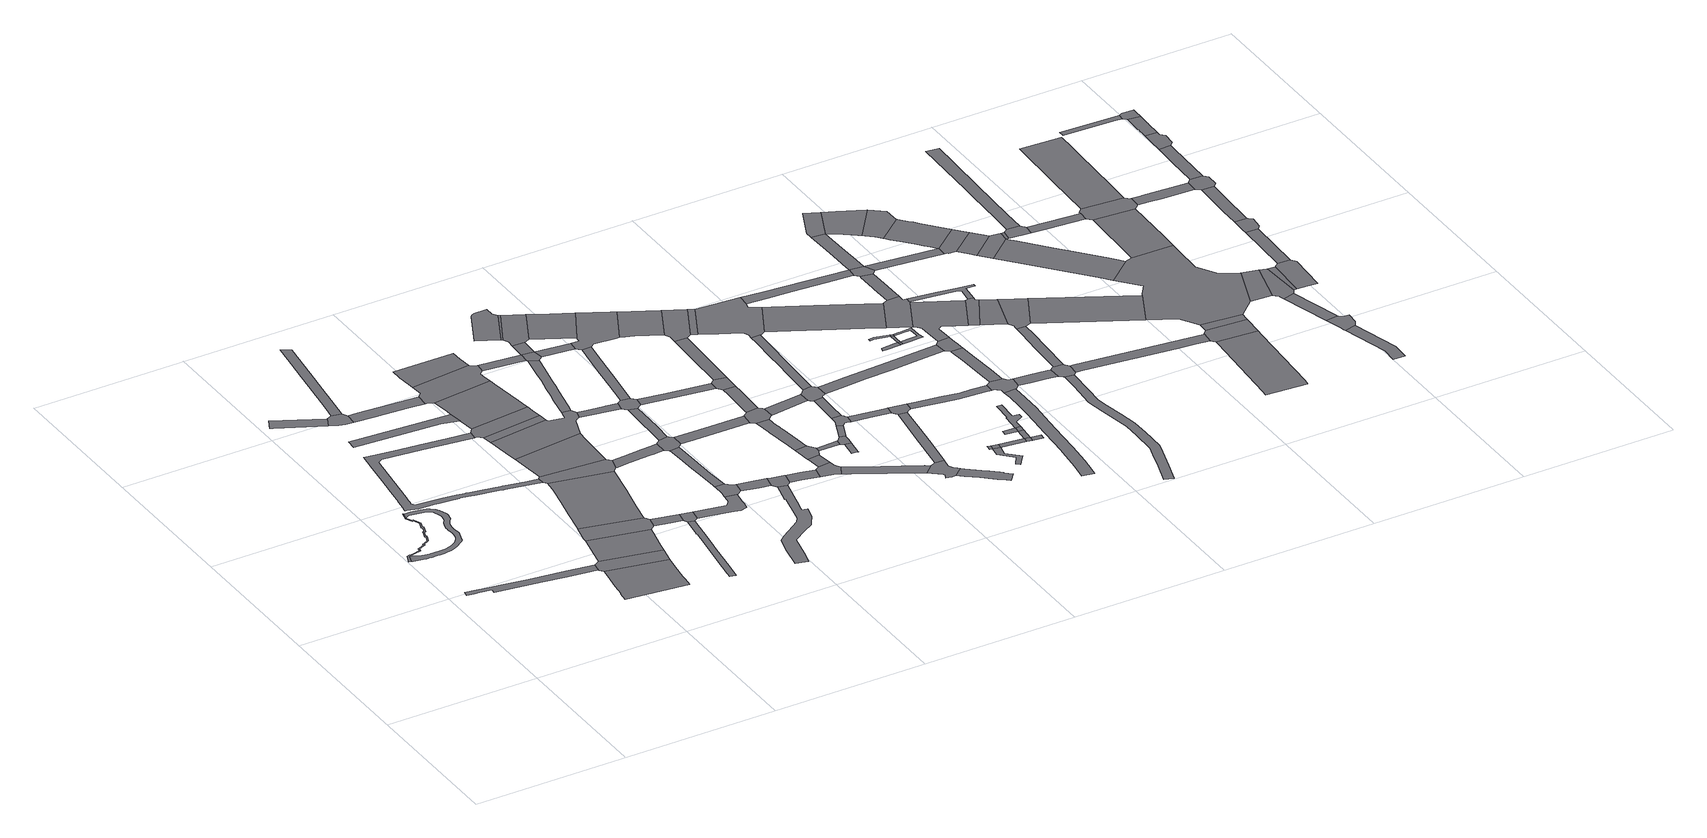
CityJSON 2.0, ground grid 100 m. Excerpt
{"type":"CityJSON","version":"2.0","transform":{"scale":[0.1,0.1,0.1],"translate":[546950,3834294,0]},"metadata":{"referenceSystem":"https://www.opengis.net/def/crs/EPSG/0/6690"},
"CityObjects":{
"road1":{"type":"Road","attributes":{"RoadStructureAttribute.sectionType":"1"},"geometry":[{"type":"MultiSurface","lod":"1","boundaries":[[[0,1,2,3,4,5,6,7,8,9,10,11,12,13,14,15,16,17,18,19,20,21,22,23,24,25,26,27,28,29,30,31,32,33,34,35,36,37,38,39,40,41,42,43,44]]]}]},
"road2":{"type":"Road","attributes":{"RoadStructureAttribute.sectionType":"1"},"geometry":[{"type":"MultiSurface","lod":"1","boundaries":[[[45,46,47,48,49,50,51,52,53,54,55,56,57,58,59,60,61,62,63,64,65,66,67,68,69,70,71,72,73,74,75,76,77,78,79,80,81,82,83,84,85,86,87,88,89,90,91,92,93,94,19,95,96,97,98,99,100,101,102,103,104,105,106,107,108,109,110,111,112,113,114,115,116,117,118,119,120,121,122,123,124,125,126,127,128,129,130,131,132,133,134,135,136,44,43]]]}]},
"road3":{"type":"Road","attributes":{"RoadStructureAttribute.sectionType":"1"},"geometry":[{"type":"MultiSurface","lod":"1","boundaries":[[[137,138,139,140,141,142,143,144,145,146,147,148,149,150,151,152,153,154,155]]]}]},
"road4":{"type":"Road","geometry":[{"type":"MultiSurface","lod":"1","boundaries":[[[156,20,19,94]]]}]},
"road5":{"type":"Road","attributes":{"RoadStructureAttribute.sectionType":"1"},"geometry":[{"type":"MultiSurface","lod":"1","boundaries":[[[157,158,159,160,161,162]]]}]},
"road6":{"type":"Road","attributes":{"function":"3","RoadStructureAttribute.sectionType":"1"},"geometry":[{"type":"MultiSurface","lod":"1","boundaries":[[[163,164,165,166,167,168,169,170,171,172,173,174]]]}]},
"road7":{"type":"Road","geometry":[{"type":"MultiSurface","lod":"1","boundaries":[[[175,162,161,176,177,178,179,180]]]}]},
"road8":{"type":"Road","attributes":{"RoadStructureAttribute.sectionType":"1"},"geometry":[{"type":"MultiSurface","lod":"1","boundaries":[[[181,182,183,184,185,186,187,188,189,190,191,192,193,194,195,196,197,198,199,200,201,202,203,204,205,206,207,208,209,210,211,212,213,214,215,216,217,218,219,220,221,222,223,224,225,226,227,228,229,230,231,232,233,234,235,236]]]}]},
"road9":{"type":"Road","geometry":[{"type":"MultiSurface","lod":"1","boundaries":[[[237,238,239,155,154,240,163,174,241]]]}]},
"road10":{"type":"Road","attributes":{"function":"3","RoadStructureAttribute.sectionType":"1"},"geometry":[{"type":"MultiSurface","lod":"1","boundaries":[[[242,243,237,241,244,245,246]]]}]},
"road11":{"type":"Road","attributes":{"RoadStructureAttribute.sectionType":"1"},"geometry":[{"type":"MultiSurface","lod":"1","boundaries":[[[247,248,249,250,251]]]}]},
"road12":{"type":"Road","attributes":{"RoadStructureAttribute.sectionType":"1"},"geometry":[{"type":"MultiSurface","lod":"1","boundaries":[[[252,253,254,255,256,175,180,257,258,259,260]]]}]},
"road13":{"type":"Road","geometry":[{"type":"MultiSurface","lod":"1","boundaries":[[[261,262,242,246,263,264,265,266]]]}]},
"road14":{"type":"Road","attributes":{"RoadStructureAttribute.sectionType":"1"},"geometry":[{"type":"MultiSurface","lod":"1","boundaries":[[[267,268,179,178,269,270,271,272,273]]]}]},
"road15":{"type":"Road","attributes":{"function":"3","RoadStructureAttribute.sectionType":"1"},"geometry":[{"type":"MultiSurface","lod":"1","boundaries":[[[274,275,276,277,278,279,261,266,280,281,282,283,284]]]}]},
"road16":{"type":"Road","attributes":{"RoadStructureAttribute.sectionType":"1"},"geometry":[{"type":"MultiSurface","lod":"1","boundaries":[[[285,286,287,288,289,290,291,292,293,294,295,296,297,298,299,300]]]}]},
"road17":{"type":"Road","attributes":{"RoadStructureAttribute.sectionType":"1"},"geometry":[{"type":"MultiSurface","lod":"1","boundaries":[[[264,263,301,302,303]]]}]},
"road18":{"type":"Road","geometry":[{"type":"MultiSurface","lod":"1","boundaries":[[[304,305,214,213,306,274,284,307,308,309,310,311]]]}]},
"road19":{"type":"Road","attributes":{"function":"3","RoadStructureAttribute.sectionType":"1"},"geometry":[{"type":"MultiSurface","lod":"1","boundaries":[[[312,313,314,315,316,317,318,319,304,311]]]}]},
"road20":{"type":"Road","geometry":[{"type":"MultiSurface","lod":"1","boundaries":[[[320,303,302,285,300,321,322,323]]]}]},
"road21":{"type":"Road","geometry":[{"type":"MultiSurface","lod":"1","boundaries":[[[324,325,326,327]]]}]},
"road22":{"type":"Road","attributes":{"RoadStructureAttribute.sectionType":"1"},"geometry":[{"type":"MultiSurface","lod":"1","boundaries":[[[328,329,330,331,332,236,235,333,325,324]]]}]},
"road23":{"type":"Road","geometry":[{"type":"MultiSurface","lod":"1","boundaries":[[[334,335,336,337,338,339,327,326,340,341,342,316,315,343,344,345,346,347,348]]]}]},
"road24":{"type":"Road","geometry":[{"type":"MultiSurface","lod":"1","boundaries":[[[349,350,351,352,353,354,355,251,250,330,329]]]}]},
"road25":{"type":"Road","geometry":[{"type":"MultiSurface","lod":"1","boundaries":[[[356,357,358,359,273,272,360,354,353,361,362,363,364]]]}]},
"road26":{"type":"Road","geometry":[{"type":"MultiSurface","lod":"1","boundaries":[[[365,366,367,358,357,368,369]]]}]},
"road27":{"type":"Road","attributes":{"RoadStructureAttribute.sectionType":"1"},"geometry":[{"type":"MultiSurface","lod":"1","boundaries":[[[370,371,372,373,374,375,323,322,376,377,378,379,380,381,382,383]]]}]},
"road28":{"type":"Road","attributes":{"RoadStructureAttribute.sectionType":"1"},"geometry":[{"type":"MultiSurface","lod":"1","boundaries":[[[384,385,386,387,309,308,388,389,390,391,392]]]}]},
"road29":{"type":"Road","attributes":{"RoadStructureAttribute.sectionType":"1"},"geometry":[{"type":"MultiSurface","lod":"1","boundaries":[[[393,394,395,396,397,398,399,400,401,402,403,404,405,406,407,408,409,410,411,412,413,414,415,416]]]}]},
"road30":{"type":"Road","geometry":[{"type":"MultiSurface","lod":"1","boundaries":[[[417,418,419,420,421,422,423,424,425,426,370,383,427,428,429]]]}]},
"road31":{"type":"Road","attributes":{"RoadStructureAttribute.sectionType":"1"},"geometry":[{"type":"MultiSurface","lod":"1","boundaries":[[[430,431,432,433,434,435,436,437,438,439,420,419]]]}]},
"road32":{"type":"Road","geometry":[{"type":"MultiSurface","lod":"1","boundaries":[[[440,441,442,347,346,443,444]]]}]},
"road33":{"type":"Road","attributes":{"RoadStructureAttribute.sectionType":"1"},"geometry":[{"type":"MultiSurface","lod":"1","boundaries":[[[364,363,445,446,447]]]}]},
"road34":{"type":"Road","attributes":{"RoadStructureAttribute.sectionType":"1"},"geometry":[{"type":"MultiSurface","lod":"1","boundaries":[[[448,449,450,451,452,453,454,455,456,457,458,334,348,459,460,461,462,463,464,465]]]}]},
"road35":{"type":"Road","geometry":[{"type":"MultiSurface","lod":"1","boundaries":[[[466,467,468,384,392,469,470,434,433,471,472,473]]]}]},
"road36":{"type":"Road","attributes":{"RoadStructureAttribute.sectionType":"1"},"geometry":[{"type":"MultiSurface","lod":"1","boundaries":[[[474,429,428,475,476,477,478]]]}]},
"road37":{"type":"Road","attributes":{"RoadStructureAttribute.sectionType":"1"},"geometry":[{"type":"MultiSurface","lod":"1","boundaries":[[[479,480,481,482,468,467,483,484,485]]]}]},
"road38":{"type":"Road","geometry":[{"type":"MultiSurface","lod":"1","boundaries":[[[486,487,478,477,488,393,416,489,490,491,492]]]}]},
"road39":{"type":"Road","geometry":[{"type":"MultiSurface","lod":"1","boundaries":[[[447,446,448,465,493,494,495,496,497]]]}]},
"road40":{"type":"Road","geometry":[{"type":"MultiSurface","lod":"1","boundaries":[[[498,499,444,443,479,485,500,501,502,503,504]]]}]},
"road41":{"type":"Road","attributes":{"RoadStructureAttribute.sectionType":"1"},"geometry":[{"type":"MultiSurface","lod":"1","boundaries":[[[505,506,447,497,507,508]]]}]},
"road42":{"type":"Road","geometry":[{"type":"MultiSurface","lod":"1","boundaries":[[[509,510,511,512,513,514,515,516]]]}]},
"road43":{"type":"Road","attributes":{"RoadStructureAttribute.sectionType":"1"},"geometry":[{"type":"MultiSurface","lod":"1","boundaries":[[[517,492,491,518,519,520,521]]]}]},
"road44":{"type":"Road","attributes":{"RoadStructureAttribute.sectionType":"1"},"geometry":[{"type":"MultiSurface","lod":"1","boundaries":[[[516,515,522,523]]]}]},
"road45":{"type":"Road","attributes":{"RoadStructureAttribute.sectionType":"1"},"geometry":[{"type":"MultiSurface","lod":"1","boundaries":[[[524,525,526,527,473,472,528,529,530,531,532,533,534]]]}]},
"road46":{"type":"Road","geometry":[{"type":"MultiSurface","lod":"1","boundaries":[[[497,496,535,536]]]}]},
"road47":{"type":"Road","attributes":{"RoadStructureAttribute.sectionType":"1"},"geometry":[{"type":"MultiSurface","lod":"1","boundaries":[[[537,538,539,540,498,504,541,542,543,544]]]}]},
"road48":{"type":"Road","geometry":[{"type":"MultiSurface","lod":"1","boundaries":[[[523,522,545,505,508,546,547]]]}]},
"road49":{"type":"Road","geometry":[{"type":"MultiSurface","lod":"1","boundaries":[[[548,549,550,551,552,521,520,553,554,555]]]}]},
"road50":{"type":"Road","attributes":{"RoadStructureAttribute.sectionType":"1"},"geometry":[{"type":"MultiSurface","lod":"1","boundaries":[[[556,557,503,502,558,559]]]}]},
"road51":{"type":"Road","attributes":{"RoadStructureAttribute.sectionType":"1"},"geometry":[{"type":"MultiSurface","lod":"1","boundaries":[[[560,561,562,563,552,551]]]}]},
"road52":{"type":"Road","geometry":[{"type":"MultiSurface","lod":"1","boundaries":[[[564,565,566,567,563,562,568,569,570]]]}]},
"road53":{"type":"Road","attributes":{"RoadStructureAttribute.sectionType":"1"},"geometry":[{"type":"MultiSurface","lod":"1","boundaries":[[[571,547,546,572,573]]]}]},
"road54":{"type":"Road","attributes":{"RoadStructureAttribute.sectionType":"1"},"geometry":[{"type":"MultiSurface","lod":"1","boundaries":[[[574,575,576,577,578,579,580,566,565,581,582,583,584,585,586,587,588]]]}]},
"road55":{"type":"Road","geometry":[{"type":"MultiSurface","lod":"1","boundaries":[[[589,590,591,592,534,533,593,574,588,594,595,596,597]]]}]},
"road56":{"type":"Road","attributes":{"RoadStructureAttribute.sectionType":"1"},"geometry":[{"type":"MultiSurface","lod":"1","boundaries":[[[598,570,569,599]]]}]},
"road57":{"type":"Road","geometry":[{"type":"MultiSurface","lod":"1","boundaries":[[[600,573,572,601,602,536,535,537,544,603,604,605,606]]]}]},
"road58":{"type":"Road","attributes":{"RoadStructureAttribute.sectionType":"1"},"geometry":[{"type":"MultiSurface","lod":"1","boundaries":[[[607,608,609,610,591,590,611,612,613,614]]]}]},
"road59":{"type":"Road","attributes":{"RoadStructureAttribute.sectionType":"1"},"geometry":[{"type":"MultiSurface","lod":"1","boundaries":[[[615,616,617,618,619,620,555,554,621,622,623,624,625,626,627,628,629]]]}]},
"road60":{"type":"Road","geometry":[{"type":"MultiSurface","lod":"1","boundaries":[[[630,631,632,633,634,635]]]}]},
"road61":{"type":"Road","geometry":[{"type":"MultiSurface","lod":"1","boundaries":[[[636,637,559,558,638,607,614,639]]]}]},
"road62":{"type":"Road","geometry":[{"type":"MultiSurface","lod":"1","boundaries":[[[640,641,642,598,599,643,630,635,644,645,646]]]}]},
"road63":{"type":"Road","attributes":{"RoadStructureAttribute.sectionType":"1"},"geometry":[{"type":"MultiSurface","lod":"1","boundaries":[[[647,648,597,596,649]]]}]},
"road64":{"type":"Road","attributes":{"RoadStructureAttribute.sectionType":"1"},"geometry":[{"type":"MultiSurface","lod":"1","boundaries":[[[650,651,652,640,646,653,654,655]]]}]},
"road65":{"type":"Road","attributes":{"RoadStructureAttribute.sectionType":"1"},"geometry":[{"type":"MultiSurface","lod":"1","boundaries":[[[656,657,658,659,660,661,662,636,639,663,664,665]]]}]},
"road66":{"type":"Road","attributes":{"RoadStructureAttribute.sectionType":"1"},"geometry":[{"type":"MultiSurface","lod":"1","boundaries":[[[606,605,666,667,668,669]]]}]},
"road67":{"type":"Road","geometry":[{"type":"MultiSurface","lod":"1","boundaries":[[[670,671,672,650,655,673,674,675,676,677,678,679]]]}]},
"road68":{"type":"Road","geometry":[{"type":"MultiSurface","lod":"1","boundaries":[[[680,681,629,628,682,683,684,685,686,687,688,689,690,691,692]]]}]},
"road69":{"type":"Road","attributes":{"RoadStructureAttribute.sectionType":"1"},"geometry":[{"type":"MultiSurface","lod":"1","boundaries":[[[693,694,695,696,670,679]]]}]},
"road70":{"type":"Road","geometry":[{"type":"MultiSurface","lod":"1","boundaries":[[[697,698,699,700,701,702,647,649,703,704,705,695,694,706,707,708,709]]]}]},
"road71":{"type":"Road","attributes":{"RoadStructureAttribute.sectionType":"1"},"geometry":[{"type":"MultiSurface","lod":"1","boundaries":[[[710,711,712,713,714,715,716,687,686,717,718,719,720,721,722,723,724]]]}]},
"road72":{"type":"Road","geometry":[{"type":"MultiSurface","lod":"1","boundaries":[[[669,668,725,656,665,726,727]]]}]},
"road73":{"type":"Road","attributes":{"RoadStructureAttribute.sectionType":"1"},"geometry":[{"type":"MultiSurface","lod":"1","boundaries":[[[728,676,675,729,730,731]]]}]},
"road74":{"type":"Road","attributes":{"RoadStructureAttribute.sectionType":"1"},"geometry":[{"type":"MultiSurface","lod":"1","boundaries":[[[732,733,734,680,692,735,736,737,738,739]]]}]},
"road75":{"type":"Road","attributes":{"RoadStructureAttribute.sectionType":"1"},"geometry":[{"type":"MultiSurface","lod":"1","boundaries":[[[727,726,740,741]]]}]},
"road76":{"type":"Road","attributes":{"RoadStructureAttribute.sectionType":"1"},"geometry":[{"type":"MultiSurface","lod":"1","boundaries":[[[742,743,744,745,746,747,699,698,748,749,750]]]}]},
"road77":{"type":"Road","geometry":[{"type":"MultiSurface","lod":"1","boundaries":[[[731,730,751,752,732,739,753,754,755,756]]]}]},
"road78":{"type":"Road","geometry":[{"type":"MultiSurface","lod":"1","boundaries":[[[741,740,757,758,759,742,750,760,761,762,763,764,765,766]]]}]},
"road79":{"type":"Road","geometry":[{"type":"MultiSurface","lod":"1","boundaries":[[[767,768,769,770]]]}]},
"road80":{"type":"Road","attributes":{"RoadStructureAttribute.sectionType":"1"},"geometry":[{"type":"MultiSurface","lod":"1","boundaries":[[[769,771,772,773,774,775,776,777,778]]]}]},
"road81":{"type":"Road","geometry":[{"type":"MultiSurface","lod":"1","boundaries":[[[770,769,778,779]]]}]},
"road82":{"type":"Road","attributes":{"RoadStructureAttribute.sectionType":"1"},"geometry":[{"type":"MultiSurface","lod":"1","boundaries":[[[779,778,780,781]]]}]},
"road83":{"type":"Road","attributes":{"RoadStructureAttribute.sectionType":"1"},"geometry":[{"type":"MultiSurface","lod":"1","boundaries":[[[782,783,784,709,708,785,786,787,788,789]]]}]},
"road84":{"type":"Road","geometry":[{"type":"MultiSurface","lod":"1","boundaries":[[[790,791,792,793]]]}]},
"road85":{"type":"Road","geometry":[{"type":"MultiSurface","lod":"1","boundaries":[[[781,780,794,795]]]}]},
"road86":{"type":"Road","attributes":{"RoadStructureAttribute.sectionType":"1"},"geometry":[{"type":"MultiSurface","lod":"1","boundaries":[[[792,781,795,796]]]}]},
"road87":{"type":"Road","attributes":{"RoadStructureAttribute.sectionType":"1"},"geometry":[{"type":"MultiSurface","lod":"1","boundaries":[[[797,798,799,800,756,755,801,802,803,804,805,806,807,808]]]}]},
"road88":{"type":"Road","attributes":{"RoadStructureAttribute.sectionType":"1"},"geometry":[{"type":"MultiSurface","lod":"1","boundaries":[[[809,810,795,794]]]}]},
"road89":{"type":"Road","geometry":[{"type":"MultiSurface","lod":"1","boundaries":[[[793,792,796,811]]]}]},
"road90":{"type":"Road","geometry":[{"type":"MultiSurface","lod":"1","boundaries":[[[812,813,814,815,816,817,818,819,793,811]]]}]},
"road91":{"type":"Road","attributes":{"RoadStructureAttribute.sectionType":"1"},"geometry":[{"type":"MultiSurface","lod":"1","boundaries":[[[820,821,822,823,824,825,826,827,828,829,830,831,832,833,834,835,836,837,838,839]]]}]},
"road92":{"type":"Road","attributes":{"RoadStructureAttribute.sectionType":"1"},"geometry":[{"type":"MultiSurface","lod":"1","boundaries":[[[840,841,842,763,762,843,844,845,846,847]]]}]},
"road93":{"type":"Road","geometry":[{"type":"MultiSurface","lod":"1","boundaries":[[[848,849,850,851,852,853]]]}]},
"road94":{"type":"Road","geometry":[{"type":"MultiSurface","lod":"1","boundaries":[[[854,855,856,857,858,859]]]}]},
"road95":{"type":"Road","geometry":[{"type":"MultiSurface","lod":"1","boundaries":[[[860,848,853,861]]]}]},
"road96":{"type":"Road","attributes":{"RoadStructureAttribute.sectionType":"1"},"geometry":[{"type":"MultiSurface","lod":"1","boundaries":[[[858,862,863,848,860,864,865,866]]]}]},
"road97":{"type":"Road","geometry":[{"type":"MultiSurface","lod":"1","boundaries":[[[859,858,866,867]]]}]},
"road98":{"type":"Road","attributes":{"RoadStructureAttribute.sectionType":"1"},"geometry":[{"type":"MultiSurface","lod":"1","boundaries":[[[868,766,765,869,870,871,872,873,874,875]]]}]},
"road99":{"type":"Road","geometry":[{"type":"MultiSurface","lod":"1","boundaries":[[[876,877,808,807,878,879,880,828,827,881,882,883,884,885,886]]]}]},
"road100":{"type":"Road","attributes":{"RoadStructureAttribute.sectionType":"1"},"geometry":[{"type":"MultiSurface","lod":"1","boundaries":[[[887,888,889,890,891,892,893,894,867,866,895,896,897,898,899,900,901,860,861]]]}]},
"road101":{"type":"Road","attributes":{"RoadStructureAttribute.sectionType":"1"},"geometry":[{"type":"MultiSurface","lod":"1","boundaries":[[[902,903,904,905,906,907,908,909,876,886]]]}]},
"road102":{"type":"Road","geometry":[{"type":"MultiSurface","lod":"1","boundaries":[[[910,911,912,913,914,782,789,905,904]]]}]},
"road103":{"type":"Road","attributes":{"RoadStructureAttribute.sectionType":"1"},"geometry":[{"type":"MultiSurface","lod":"1","boundaries":[[[915,916,917,918,919,920,921,922,923,924,925,926,927,928,929,930,931,932,933,934,935]]]}]},
"road104":{"type":"Road","geometry":[{"type":"MultiSurface","lod":"1","boundaries":[[[936,937,938,939,847,846,940,941,942,943,944]]]}]},
"road105":{"type":"Road","attributes":{"RoadStructureAttribute.sectionType":"1"},"geometry":[{"type":"MultiSurface","lod":"1","boundaries":[[[945,946,883,882,947,948,949,950,951]]]}]},
"road106":{"type":"Road","attributes":{"RoadStructureAttribute.sectionType":"1"},"geometry":[{"type":"MultiSurface","lod":"1","boundaries":[[[952,953,954,955,938,937,956,957]]]}]},
"road107":{"type":"Road","geometry":[{"type":"MultiSurface","lod":"1","boundaries":[[[941,940,958,959,960,961,913,912,962,963,964,965,966,967,968,969,970]]]}]},
"road108":{"type":"Road","geometry":[{"type":"MultiSurface","lod":"1","boundaries":[[[971,972,973,951,950,974,915,935,975,976,977,978]]]}]},
"road109":{"type":"Road","geometry":[{"type":"MultiSurface","lod":"1","boundaries":[[[875,874,952,957,979,980,981,982]]]}]},
"road110":{"type":"Road","attributes":{"RoadStructureAttribute.sectionType":"1"},"geometry":[{"type":"MultiSurface","lod":"1","boundaries":[[[983,984,985,986,987,875,982,988,989,990]]]}]},
"road111":{"type":"Road","attributes":{"RoadStructureAttribute.sectionType":"1"},"geometry":[{"type":"MultiSurface","lod":"1","boundaries":[[[991,992,993,971,978,994,995,996,997]]]}]},
"road112":{"type":"Road","geometry":[{"type":"MultiSurface","lod":"1","boundaries":[[[998,999,970,969,1000,1001,1002,1003]]]}]},
"road113":{"type":"Road","attributes":{"RoadStructureAttribute.sectionType":"1"},"geometry":[{"type":"MultiSurface","lod":"1","boundaries":[[[1004,1005,1006,1007,1008,1009,1010,944,943,1011,1012,998,1003]]]}]},
"road114":{"type":"Road","attributes":{"RoadStructureAttribute.sectionType":"1"},"geometry":[{"type":"MultiSurface","lod":"1","boundaries":[[[1001,1000,1013,1014]]]}]},
"road115":{"type":"Road","geometry":[{"type":"MultiSurface","lod":"1","boundaries":[[[1015,1016,983,990,1017]]]}]},
"road116":{"type":"Road","attributes":{"RoadStructureAttribute.sectionType":"1"},"geometry":[{"type":"MultiSurface","lod":"1","boundaries":[[[1018,982,981,1019,1020,1021]]]}]},
"road117":{"type":"Road","geometry":[{"type":"MultiSurface","lod":"1","boundaries":[[[1022,1014,1013,1023,1024,1025,991,997,1026,1027,1028,1029]]]}]},
"road118":{"type":"Road","attributes":{"function":"2","RoadStructureAttribute.sectionType":"1"},"geometry":[{"type":"MultiSurface","lod":"1","boundaries":[[[1030,1017,990,1031,1032,1033,1034,1035,1036]]]}]},
"road119":{"type":"Road","geometry":[{"type":"MultiSurface","lod":"1","boundaries":[[[1036,1035,1037,1038,1039,1040,1041,1042,1043]]]}]},
"road120":{"type":"Road","attributes":{"RoadStructureAttribute.sectionType":"1"},"geometry":[{"type":"MultiSurface","lod":"1","boundaries":[[[1044,1045,976,975,1046,1047,1048,1049,1050]]]}]},
"road121":{"type":"Road","attributes":{"function":"2","RoadStructureAttribute.sectionType":"1"},"geometry":[{"type":"MultiSurface","lod":"1","boundaries":[[[1051,1052,1053,1054,1042,1041,1055,1056,1057,1058,1059,1060,1061,1062,1021,1063]]]}]},
"road122":{"type":"Road","attributes":{"RoadStructureAttribute.sectionType":"1"},"geometry":[{"type":"MultiSurface","lod":"1","boundaries":[[[1029,1028,1064,1065]]]}]},
"road123":{"type":"Road","geometry":[{"type":"MultiSurface","lod":"1","boundaries":[[[1063,1021,1020,1066,1067,1068,1069]]]}]},
"road124":{"type":"Road","attributes":{"RoadStructureAttribute.sectionType":"1"},"geometry":[{"type":"MultiSurface","lod":"1","boundaries":[[[1069,1068,1070,1071,1072]]]}]},
"road125":{"type":"Road","geometry":[{"type":"MultiSurface","lod":"1","boundaries":[[[1072,1071,1073,1074,1075]]]}]},
"road126":{"type":"Road","attributes":{"function":"3","RoadStructureAttribute.sectionType":"1"},"geometry":[{"type":"MultiSurface","lod":"1","boundaries":[[[1076,1077,1078,1079,1080,1081,1082,1083]]]}]},
"road127":{"type":"Road","attributes":{"RoadStructureAttribute.sectionType":"1"},"geometry":[{"type":"MultiSurface","lod":"1","boundaries":[[[1075,1074,1084,1085]]]}]},
"road128":{"type":"Road","attributes":{"function":"2","RoadStructureAttribute.sectionType":"1"},"geometry":[{"type":"MultiSurface","lod":"1","boundaries":[[[1086,1087,1088,1089,1090,1091,1074,1073,1092,1093,1094,1095,1096,1097,1098]]]}]},
"road129":{"type":"Road","geometry":[{"type":"MultiSurface","lod":"1","boundaries":[[[1099,1100,1101,1085,1084,1102,1103,1104,1105,1106]]]}]},
"road130":{"type":"Road","geometry":[{"type":"MultiSurface","lod":"1","boundaries":[[[1107,1050,1049,1076,1083,1108]]]}]},
"road131":{"type":"Road","attributes":{"function":"3","RoadStructureAttribute.sectionType":"1"},"geometry":[{"type":"MultiSurface","lod":"1","boundaries":[[[1109,1110,1107,1108,1111,1112]]]}]},
"road132":{"type":"Road","attributes":{"RoadStructureAttribute.sectionType":"1"},"geometry":[{"type":"MultiSurface","lod":"1","boundaries":[[[1113,1114,1115,1116,1099,1106,1117,1118,1119,1120,1121,1122]]]}]},
"road133":{"type":"Road","geometry":[{"type":"MultiSurface","lod":"1","boundaries":[[[1123,1098,1097,1124,1125,1065,1064,1126,1127,1109,1112,1128,1129,1130,1131,1132,1133]]]}]},
"road134":{"type":"Road","attributes":{"RoadStructureAttribute.sectionType":"1"},"geometry":[{"type":"MultiSurface","lod":"1","boundaries":[[[1134,1103,1102,1135,1136,1137]]]}]},
"road135":{"type":"Road","attributes":{"RoadStructureAttribute.sectionType":"1"},"geometry":[{"type":"MultiSurface","lod":"1","boundaries":[[[1138,1139,1123,1133,1140,1141]]]}]},
"road136":{"type":"Road","geometry":[{"type":"MultiSurface","lod":"1","boundaries":[[[1129,1128,1142,1143]]]}]},
"road137":{"type":"Road","attributes":{"RoadStructureAttribute.sectionType":"1"},"geometry":[{"type":"MultiSurface","lod":"1","boundaries":[[[1144,1145,1146,1147,1148,1149,1150,1151,1152]]]}]},
"road138":{"type":"Road","geometry":[{"type":"MultiSurface","lod":"1","boundaries":[[[1153,1154,1155,1156,1137,1136,1157,1158,1138,1141,1159,1160,1161,1162,1163,1164,1165]]]}]},
"road139":{"type":"Road","attributes":{"RoadStructureAttribute.sectionType":"1"},"geometry":[{"type":"MultiSurface","lod":"1","boundaries":[[[1166,1167,1168,1169,1170,1171]]]}]},
"road140":{"type":"Road","geometry":[{"type":"MultiSurface","lod":"1","boundaries":[[[1172,1173,1171,1170,1174,1175,1176,1148,1147,1177,1178,1179]]]}]},
"road141":{"type":"Road","geometry":[{"type":"MultiSurface","lod":"1","boundaries":[[[1143,1142,1180,1181,1182,1168,1167,1183,1184]]]}]},
"road142":{"type":"Road","attributes":{"function":"2","RoadStructureAttribute.sectionType":"1"},"geometry":[{"type":"MultiSurface","lod":"1","boundaries":[[[1184,1183,1185,1186]]]}]},
"road143":{"type":"Road","attributes":{"RoadStructureAttribute.sectionType":"1"},"geometry":[{"type":"MultiSurface","lod":"1","boundaries":[[[1187,1188,1153,1165,1189,1190,1191,1192,1193,1194,1195,1196,1197,1198,1199]]]}]},
"road144":{"type":"Road","geometry":[{"type":"MultiSurface","lod":"1","boundaries":[[[1200,1186,1185,1201,1202,1203,1204]]]}]},
"road145":{"type":"Road","attributes":{"RoadStructureAttribute.sectionType":"1"},"geometry":[{"type":"MultiSurface","lod":"1","boundaries":[[[1205,1200,1204,1206]]]}]},
"road146":{"type":"Road","attributes":{"RoadStructureAttribute.sectionType":"1"},"geometry":[{"type":"MultiSurface","lod":"1","boundaries":[[[1207,1208,1161,1160,1209,1210,1211,1212]]]}]},
"road147":{"type":"Road","geometry":[{"type":"MultiSurface","lod":"1","boundaries":[[[1213,1214,1215,1205,1206,1216,1217,1218,1219,1220]]]}]},
"road148":{"type":"Road","attributes":{"RoadStructureAttribute.sectionType":"1"},"geometry":[{"type":"MultiSurface","lod":"1","boundaries":[[[1221,1222,1223,1213,1220,1224,1225,1226,1227]]]}]},
"road149":{"type":"Road","geometry":[{"type":"MultiSurface","lod":"1","boundaries":[[[1228,1212,1211,1221,1227,1229,1230,1231]]]}]},
"road150":{"type":"Road","attributes":{"RoadStructureAttribute.sectionType":"1"},"geometry":[{"type":"MultiSurface","lod":"1","boundaries":[[[1232,1233,1234,1235,1236,1237,1238]]]}]},
"road151":{"type":"Road","attributes":{"RoadStructureAttribute.sectionType":"1"},"geometry":[{"type":"MultiSurface","lod":"1","boundaries":[[[1239,1240,1241,1242,1243,1244,1245,1246,1247,1248,1228,1231]]]}]},
"road152":{"type":"Road","geometry":[{"type":"MultiSurface","lod":"1","boundaries":[[[1249,1250,1243,1242,1251,1252,1253,1254,1255]]]}]},
"road153":{"type":"Road","attributes":{"RoadStructureAttribute.sectionType":"1"},"geometry":[{"type":"MultiSurface","lod":"1","boundaries":[[[1256,1257,1258,1259,1260,1261,1249,1255,1262,1263,1264,1265,1266,1267,1268]]]}]},
"road154":{"type":"Road","geometry":[{"type":"MultiSurface","lod":"1","boundaries":[[[1269,1270,1238,1237,1271,1272,1273,1256,1268,1274,1275,1276]]]}]}
},
"vertices":[
[79,1522,0],[130,1534,0],[134,1556,0],[184,1575,0],[182,1583,0],[221,1603,0],[231,1628,0],[241,1653,0],[235,1655,0],[243,1680,0],[248,1696,0],[257,1694,0],[274,1747,0],[267,1751,0],[273,1767,0],[284,1795,0],[262,1844,0],[261,1843,0],[255,1841,0],[236,1880,0],[230,1877,0],[252,1832,0],[259,1835,0],[264,1823,0],[277,1795,0],[271,1780,0],[259,1748,0],[266,1744,0],[252,1702,0],[244,1704,0],[237,1682,0],[227,1652,0],[233,1649,0],[222,1623,0],[216,1608,0],[175,1587,0],[176,1579,0],[128,1560,0],[125,1540,0],[77,1528,0],[52,1526,0],[31,1523,0],[9,1466,0],[21,1461,0],[43,1516,0],
[33,1456,0],[63,1449,0],[93,1445,0],[114,1442,0],[140,1441,0],[149,1440,0],[188,1439,0],[205,1439,0],[234,1440,0],[256,1442,0],[284,1448,0],[311,1458,0],[337,1470,0],[363,1486,0],[384,1502,0],[396,1516,0],[406,1548,0],[413,1573,0],[418,1590,0],[419,1603,0],[417,1615,0],[415,1627,0],[414,1635,0],[414,1651,0],[414,1661,0],[416,1673,0],[417,1679,0],[418,1686,0],[422,1700,0],[427,1709,0],[431,1719,0],[441,1732,0],[445,1736,0],[453,1745,0],[459,1763,0],[465,1783,0],[464,1801,0],[459,1815,0],[458,1821,0],[454,1835,0],[444,1856,0],[432,1875,0],[419,1888,0],[405,1900,0],[390,1908,0],[355,1917,0],[323,1921,0],[293,1925,0],[265,1928,0],[250,1931,0],[239,1882,0],[245,1888,0],[253,1892,0],[260,1896,0],[268,1898,0],[374,1881,0],[383,1876,0],[392,1867,0],[404,1853,0],[411,1839,0],[416,1831,0],[420,1815,0],[422,1799,0],[422,1789,0],[422,1787,0],[421,1777,0],[416,1753,0],[399,1729,0],[389,1706,0],[384,1691,0],[379,1674,0],[379,1654,0],[379,1652,0],[381,1638,0],[383,1625,0],[383,1609,0],[382,1590,0],[379,1572,0],[375,1552,0],[368,1540,0],[352,1521,0],[332,1505,0],[316,1496,0],[301,1489,0],[263,1477,0],[221,1476,0],[190,1477,0],[165,1478,0],[158,1478,0],[130,1483,0],[94,1492,0],[60,1508,0],
[737,919,0],[507,952,0],[324,979,0],[269,988,0],[176,1008,0],[118,1018,0],[112,983,0],[155,975,0],[191,969,0],[264,958,0],[267,958,0],[262,928,0],[333,918,0],[446,901,0],[561,884,0],[696,865,0],[822,846,0],[902,834,0],[914,893,0],
[246,1933,0],
[243,3118,0],[93,3192,0],[58,3121,0],[75,3112,0],[362,2972,0],[397,3043,0],
[922,803,0],[908,711,0],[896,630,0],[884,547,0],[883,546,0],[875,482,0],[1275,430,0],[1283,497,0],[1284,506,0],[1287,529,0],[1301,641,0],[1314,726,0],
[433,3060,0],[415,2946,0],[458,2937,0],[509,2933,0],[514,3012,0],[494,3045,0],
[884,2509,0],[707,2531,0],[548,2549,0],[421,2565,0],[363,2573,0],[344,2444,0],[323,2299,0],[306,2175,0],[294,2085,0],[293,2084,0],[292,2077,0],[288,2050,0],[284,2024,0],[278,1991,0],[276,1972,0],[274,1954,0],[281,1952,0],[353,1933,0],[452,1926,0],[481,1923,0],[507,1921,0],[547,1918,0],[613,1912,0],[616,1912,0],[617,1912,0],[665,1902,0],[703,1895,0],[850,1868,0],[879,1862,0],[886,1861,0],[903,1858,0],[998,1840,0],[1113,1818,0],[1109,1860,0],[1043,1872,0],[910,1897,0],[892,1900,0],[886,1902,0],[772,1923,0],[684,1940,0],[673,1942,0],[667,1943,0],[621,1951,0],[616,1952,0],[532,1961,0],[417,1972,0],[355,1978,0],[340,2002,0],[343,2017,0],[347,2043,0],[353,2078,0],[411,2485,0],[441,2503,0],[691,2473,0],[1023,2434,0],[1029,2493,0],
[950,912,0],[946,910,0],[917,892,0],[905,830,0],[1336,829,0],
[999,1143,0],[971,1009,0],[1347,882,0],[1378,1014,0],[1390,1061,0],
[373,2763,0],[369,2698,0],[931,2665,0],[1042,2633,0],[1032,2724,0],
[543,3823,0],[520,3661,0],[499,3513,0],[475,3348,0],[448,3161,0],[516,3201,0],[536,3339,0],[562,3518,0],[601,3791,0],
[1028,1278,0],[1004,1169,0],[1421,1085,0],[1437,1159,0],[1417,1189,0],[1415,1191,0],
[788,2992,0],[578,3007,0],[658,2921,0],[703,2918,0],[858,2905,0],[964,2898,0],[970,2979,0],
[1130,1794,0],[1122,1729,0],[1119,1705,0],[1092,1573,0],[1065,1449,0],[1034,1300,0],[1442,1319,0],[1473,1456,0],[1478,1479,0],[1485,1512,0],[1525,1711,0],
[1611,1021,0],[1589,889,0],[1588,886,0],[1593,885,0],[1584,828,0],[1559,670,0],[1546,578,0],[1522,427,0],[1516,390,0],[1555,380,0],[1562,421,0],[1577,521,0],[1604,704,0],[1606,716,0],[1632,882,0],[1652,1011,0],
[1523,1064,0],[1595,1049,0],[1612,1120,0],
[1127,1875,0],[1114,1864,0],[1124,1802,0],[1541,1728,0],[1551,1738,0],[1577,1818,0],[1576,1819,0],[1550,1847,0],
[1554,1945,0],[1562,2089,0],[1562,2091,0],[1568,2166,0],[1102,2110,0],[1105,2085,0],[1117,1987,0],[1125,1901,0],
[1627,1117,0],[1674,1026,0],[1676,1028,0],[1691,1104,0],
[1465,2452,0],[1066,2406,0],[1074,2344,0],[1471,2392,0],
[1457,2519,0],[1452,2566,0],[1054,2524,0],[1040,2506,0],[1037,2502,0],[1038,2433,0],
[1590,2415,0],[1586,2397,0],[1585,2395,0],[1582,2379,0],[1577,2354,0],[1478,2375,0],[1089,2214,0],[1091,2202,0],[1098,2142,0],[1615,2299,0],[1642,2315,0],[1646,2317,0],[1651,2316,0],[1666,2373,0],[1649,2408,0],
[1450,2587,0],[1443,2656,0],[1434,2731,0],[1416,2882,0],[1412,2922,0],[1016,2876,0],[1029,2760,0],
[1420,3105,0],[1392,3127,0],[992,3087,0],[1000,3007,0],[986,2897,0],[1406,2970,0],[1401,3015,0],[1429,3039,0],[1436,3103,0],
[982,3288,0],[982,3215,0],[988,3125,0],[1383,3216,0],[1382,3288,0],
[1933,1149,0],[1923,1090,0],[1922,1089,0],[1901,1069,0],[1896,1065,0],[1756,1092,0],[1677,1028,0],[1783,1008,0],[1898,985,0],[1940,977,0],[1983,988,0],[1991,1030,0],[1997,1063,0],[2010,1136,0],
[1891,1845,0],[1844,1841,0],[1785,1836,0],[1665,1826,0],[1567,1740,0],[1654,1746,0],[1789,1756,0],[1814,1758,0],[1887,1764,0],
[2248,1086,0],[2227,999,0],[2216,952,0],[2224,950,0],[2174,739,0],[2151,702,0],[2013,610,0],[1973,578,0],[1955,521,0],[1943,463,0],[1916,321,0],[1993,301,0],[2016,393,0],[2048,537,0],[2140,595,0],[2206,636,0],[2215,649,0],[2255,710,0],[2275,792,0],[2241,802,0],[2246,821,0],[2254,853,0],[2280,959,0],[2307,1073,0],
[2028,1242,0],[2016,1255,0],[2001,1273,0],[1939,1271,0],[1940,1255,0],[1940,1234,0],[1940,1225,0],[1940,1195,0],[1940,1190,0],[1938,1179,0],[2011,1137,0],[2043,1157,0],[2059,1235,0],
[1993,1413,0],[1986,1587,0],[1980,1744,0],[1980,1748,0],[1918,1738,0],[1923,1641,0],[1928,1513,0],[1931,1444,0],[1936,1347,0],[1938,1291,0],
[1846,2346,0],[1836,2347,0],[1729,2364,0],[1908,2276,0],[1919,2335,0],
[1559,3024,0],[1703,3008,0],[1709,3073,0],
[1710,2999,0],[1709,2991,0],[1693,2908,0],[1683,2856,0],[1676,2818,0],[1667,2771,0],[1647,2684,0],[1627,2589,0],[1619,2555,0],[1617,2547,0],[1599,2458,0],[1660,2458,0],[1681,2556,0],[1703,2659,0],[1705,2666,0],[1723,2754,0],[1748,2871,0],[1769,2971,0],
[1988,1874,0],[1981,1879,0],[1922,1871,0],[1889,1762,0],[1914,1741,0],[1986,1754,0],[2006,1773,0],[2010,1854,0],
[2135,1219,0],[2118,1141,0],[2153,1134,0],[2226,1119,0],[2243,1197,0],
[1934,2245,0],[1929,2093,0],[1925,1964,0],[1922,1876,0],[1987,1998,0],[1990,2094,0],[1993,2233,0],
[2345,1176,0],[2272,1191,0],[2247,1088,0],[2307,1074,0],[2326,1088,0],[2337,1096,0],[2352,1174,0],
[1777,2977,0],[1783,2981,0],[1800,2994,0],[1802,2996,0],[1790,3064,0],
[1951,2355,0],[1931,2343,0],[2003,2241,0],[2015,2249,0],[2026,2257,0],[2035,2317,0],[2011,2348,0],
[1716,3185,0],[1710,3080,0],[1790,3067,0],[1797,3180,0],
[1791,3546,0],[1790,3602,0],[1707,3601,0],[1689,3590,0],[1675,3581,0],[1553,3342,0],[1690,3272,0],[1811,3511,0],
[2440,1156,0],[2408,1082,0],[2498,1063,0],[2518,1058,0],[2534,1136,0],
[1701,3267,0],[1823,3505,0],
[2469,1851,0],[2356,1851,0],[2295,1851,0],[2142,1853,0],[2041,1773,0],[2098,1773,0],[2226,1771,0],[2357,1771,0],[2462,1771,0],[2466,1771,0],[2475,1851,0],
[2011,2972,0],[2018,3038,0],
[2039,2942,0],[2019,2817,0],[1997,2670,0],[1977,2528,0],[2032,2488,0],[2054,2632,0],[2075,2781,0],[2099,2942,0],
[1719,3233,0],[1833,3199,0],[1956,3437,0],
[2672,1092,0],[2650,1132,0],[2650,1136,0],[2646,1166,0],[2566,1156,0],[2597,1042,0],[2636,1021,0],[2673,1090,0],
[2339,2272,0],[2215,2291,0],[2488,2188,0],[2493,2249,0],
[2636,1241,0],[2633,1262,0],[2633,1264,0],[2554,1256,0],
[2652,1340,0],[2619,1386,0],[2538,1376,0],[2553,1258,0],[2651,1303,0],[2653,1303,0],[2654,1338,0],
[2017,3405,0],[2079,3071,0],[2207,3307,0],
[2496,1745,0],[2504,1678,0],[2510,1631,0],[2510,1630,0],[2510,1628,0],[2510,1624,0],[2530,1444,0],[2618,1390,0],[2609,1473,0],[2592,1615,0],[2590,1633,0],[2590,1635,0],[2582,1694,0],[2583,1721,0],[2583,1745,0],
[2605,1866,0],[2587,1884,0],[2507,1874,0],[2476,1851,0],[2476,1762,0],[2607,1771,0],[2613,1776,0],[2616,1776,0],[2615,1857,0],
[2798,1344,0],[2794,1304,0],
[2391,3213,0],[2076,3052,0],[2074,3032,0],[2129,2963,0],[2272,2952,0],[2293,2950,0],[2420,3198,0],
[2519,2156,0],[2517,2099,0],[2509,1946,0],[2508,1890,0],[2588,1887,0],[2591,1964,0],[2597,2100,0],[2599,2152,0],
[3098,858,0],[3009,906,0],[2989,917,0],[2981,922,0],[2877,978,0],[2722,1063,0],[2687,993,0],[2775,945,0],[2813,924,0],[2867,893,0],[2953,846,0],[2971,836,0],[3053,790,0],[3064,782,0],[3124,837,0],
[2817,1287,0],[2803,1187,0],[2823,1182,0],[2843,1177,0],[2843,1179,0],[2857,1282,0],
[2524,2274,0],[2498,2253,0],[2492,2187,0],[2605,2263,0],
[2832,1376,0],[2818,1360,0],[2804,1344,0],[2799,1301,0],[2863,1323,0],[2868,1363,0],[2868,1365,0],
[2877,1888,0],[2751,1873,0],[2876,1809,0],
[2879,1489,0],[2862,1449,0],[2854,1430,0],[2898,1431,0],[2899,1433,0],[2917,1473,0],
[2545,2752,0],[2543,2708,0],[2540,2642,0],[2538,2614,0],[2535,2529,0],[2531,2442,0],[2528,2362,0],[2611,2421,0],[2618,2585,0],[2625,2748,0],
[2326,2938,0],[2376,2919,0],[2527,2840,0],[2650,3080,0],
[2898,1571,0],[2896,1541,0],[2895,1529,0],[2936,1489,0],[2963,1484,0],[2975,1482,0],[2983,1541,0],[2973,1553,0],[2969,1557,0],[2958,1569,0],
[3161,852,0],[3155,849,0],[3141,720,0],[3149,713,0],[3132,679,0],[3170,670,0],[3195,672,0],[3256,727,0],[3242,739,0],[3230,749,0],[3211,784,0],[3216,816,0],[3221,847,0],
[2962,1683,0],[2967,1791,0],[2907,1784,0],[2900,1634,0],
[2987,1917,0],[2973,1932,0],[2912,1920,0],[2907,1914,0],[2885,1889,0],[2882,1889,0],[2888,1799,0],[2893,1795,0],[2897,1792,0],[2967,1799,0],[2967,1801,0],[3001,1821,0],[3000,1902,0],
[3446,557,0],[3449,561,0],[3451,563,0],[3432,578,0],[3385,618,0],[3349,648,0],[3274,711,0],[3236,640,0],[3272,611,0],[3285,600,0],[3381,516,0],[3394,505,0],[3400,500,0],[3441,465,0],[3489,521,0],
[2547,2804,0],[2658,2768,0],[2783,3012,0],
[3211,1507,0],[3091,1466,0],[3221,1448,0],[3230,1504,0],
[3248,1415,0],[3205,1144,0],[3162,856,0],[3234,933,0],[3256,1079,0],[3276,1213,0],[3297,1360,0],[3304,1407,0],
[2697,2748,0],[2821,2993,0],
[2944,2562,0],[2941,2495,0],[2934,2328,0],[2930,2234,0],[2921,2103,0],[2918,2008,0],[2976,1998,0],[2981,2104,0],[3004,2559,0],
[3232,1435,0],[3238,1427,0],[3317,1415,0],[3321,1418,0],[3339,1428,0],[3348,1486,0],
[2804,2694,0],[2930,2629,0],[2946,2594,0],[3014,2564,0],[3024,2569,0],[3041,2577,0],[3164,2817,0],[3093,2853,0],[3106,2891,0],[3112,2969,0],
[3511,852,0],[3506,817,0],[3526,814,0],[3531,849,0],
[3514,752,0],[3595,665,0],[3556,605,0],[3577,588,0],[3596,610,0],[3633,660,0],[3559,740,0],[3574,807,0],
[3579,842,0],
[3733,783,0],[3738,819,0],
[3820,1953,0],[3482,1932,0],[3187,1914,0],[3144,1830,0],[3283,1839,0],[3465,1850,0],[3613,1859,0],[3826,1872,0],
[3672,951,0],[3666,913,0],[3748,904,0],[3752,944,0],
[3771,778,0],[3776,814,0],
[3783,901,0],
[3747,1432,0],[3673,1434,0],[3562,1454,0],[3395,1479,0],[3401,1418,0],[3412,1417,0],[3535,1398,0],[3637,1381,0],[3682,1375,0],[3802,1369,0],[3844,1367,0],[3848,1426,0],
[3839,767,0],[3841,802,0],
[3787,941,0],
[3792,999,0],[3846,1030,0],[3846,1060,0],[3804,1064,0],[3813,1197,0],[3780,1199,0],[3771,1064,0],[3764,1064,0],
[3907,357,0],[3917,436,0],[3932,598,0],[3941,724,0],[3955,901,0],[3970,1078,0],[3971,1203,0],[3972,1308,0],[3894,1306,0],[3896,1243,0],[3895,1140,0],[3891,1061,0],[3882,950,0],[3871,816,0],[3864,697,0],[3858,612,0],[3853,577,0],[3835,412,0],[3817,301,0],[3895,288,0],
[3598,2595,0],[3433,2678,0],[3216,2790,0],[3177,2508,0],[3335,2427,0],[3557,2314,0],[3666,2259,0],[3787,2498,0],
[3643,2088,0],[3623,2087,0],[3531,2082,0],[3521,2051,0],[3545,2053,0],[3645,2057,0],
[3552,2207,0],[3517,2204,0],[3517,2184,0],[3542,2187,0],[3640,2165,0],[3645,2183,0],
[3661,2088,0],[3662,2058,0],
[3642,2117,0],[3643,2095,0],[3660,2103,0],[3659,2119,0],[3658,2160,0],
[3665,2178,0],
[3258,2957,0],[3107,2892,0],[3242,2883,0],[3405,2871,0],[3626,2855,0],[3792,2844,0],[3794,2843,0],[3805,2911,0],
[3882,1451,0],[3861,1435,0],[3864,1366,0],[3875,1355,0],[3893,1336,0],[3973,1309,0],[4003,1333,0],[4013,1412,0],[3984,1416,0],[3966,1436,0],[3960,1443,0],
[3712,2060,0],[3768,2063,0],[3798,2064,0],[3793,2102,0],[3791,2149,0],[3790,2184,0],[3718,2180,0],[3705,2180,0],[3709,2163,0],[3718,2163,0],[3773,2166,0],[3774,2143,0],[3776,2094,0],[3744,2092,0],[3714,2091,0],
[3953,1563,0],[3943,1731,0],[3935,1849,0],[3857,1846,0],[3857,1844,0],[3865,1709,0],[3875,1550,0],[3881,1459,0],
[3931,1917,0],[3930,1928,0],[3927,1984,0],[3850,1982,0],[3849,1980,0],
[4279,1275,0],[4272,1159,0],[4259,970,0],[4278,846,0],[4313,635,0],[4313,518,0],[4309,359,0],[4280,269,0],[4249,170,0],[4205,30,0],[4261,5,0],[4306,147,0],[4365,337,0],[4372,357,0],[4372,526,0],[4371,640,0],[4351,767,0],[4332,889,0],[4319,970,0],[4327,1084,0],[4338,1271,0],
[3904,2471,0],[3904,2515,0],[3823,2514,0],[3805,2506,0],[3804,2189,0],[3925,2428,0],[3925,2432,0],[3925,2437,0],[3929,2468,0],
[4230,1386,0],[4125,1398,0],[4076,1325,0],[4177,1312,0],[4221,1306,0],[4252,1303,0],[4249,1384,0],
[3821,2815,0],[3821,2807,0],[3822,2673,0],[3822,2655,0],[3902,2642,0],[3900,2801,0],
[3819,2182,0],[3842,2146,0],[3843,2112,0],[3844,2091,0],[3920,2094,0],[3922,2095,0],[3934,2103,0],[3945,2113,0],[3947,2113,0],[4013,2081,0],[4024,2075,0],[4087,2043,0],[4210,2282,0],
[4281,1405,0],[4277,1403,0],[4273,1400,0],[4274,1279,0],[4360,1290,0],[4365,1368,0],[4346,1391,0],[4341,1397,0],
[3912,2813,0],[3925,2826,0],[3929,2829,0],[3895,2899,0],
[3796,3325,0],[3800,3163,0],[3803,3036,0],[3805,2942,0],[3805,2915,0],[3893,2980,0],[3889,3140,0],[3884,3318,0],
[4308,1867,0],[4304,1803,0],[4293,1626,0],[4342,1399,0],[4356,1620,0],[4363,1771,0],[4367,1864,0],
[4231,2290,0],[4229,2289,0],[4147,2012,0],[4278,2248,0],[4264,2267,0],[4267,2285,0],
[4281,2397,0],[4338,2389,0],[4340,2399,0],[4341,2410,0],[4284,2418,0],[4230,2425,0],[4108,2443,0],[4225,2395,0],[4243,2376,0],
[4289,1940,0],[4373,2199,0],
[3887,3574,0],[3795,3374,0],[3982,3530,0],
[4182,2867,0],[4125,2808,0],[4363,2780,0],[4366,2846,0],
[4395,2188,0],[4307,1911,0],[4310,1907,0],[4309,1887,0],[4398,1878,0],[4398,1877,0],[4403,1879,0],[4529,2119,0],
[4062,3493,0],[3935,3285,0],[3972,3258,0],[4009,3229,0],[4039,3207,0],[4056,3194,0],[4225,3420,0],
[4072,3182,0],[4116,3143,0],[4127,3129,0],[4136,3117,0],[4147,3105,0],[4316,3247,0],[4313,3348,0],
[5203,1269,0],[4403,1365,0],[4404,1284,0],[5001,1213,0],[5111,1200,0],[5199,1189,0],[5208,1269,0],
[4408,3142,0],[4385,3171,0],[4363,3192,0],[4321,3242,0],[4158,3092,0],[4175,3072,0],[4200,3043,0],[4214,3026,0],[4271,2961,0],[4309,2915,0],[4333,2885,0],[4361,2853,0],[4537,2990,0],
[4997,1573,0],[5115,1815,0],
[4389,2777,0],[4389,2775,0],[4436,2767,0],[4605,2910,0],
[4489,2706,0],[4517,2673,0],[4685,2816,0],
[4582,2597,0],[4750,2740,0],[4757,2808,0],
[5223,1161,0],[5222,1144,0],[5180,560,0],[5177,521,0],[5446,502,0],[5450,540,0],[5489,1094,0],[5492,1142,0],
[4770,2738,0],[4777,2806,0],
[5184,2226,0],[5146,2273,0],[5016,2426,0],[4937,2518,0],[4792,2690,0],[4755,2734,0],[4670,2494,0],[4822,2313,0],[4977,2133,0],[4986,2123,0],[4997,2109,0],[5054,2041,0],[5221,2181,0],
[4810,2829,0],[4789,2815,0],[4784,2811,0],[4910,2724,0],[4917,2790,0],[4910,2798,0],[4906,2803,0],[4890,2821,0],
[5233,1299,0],[5502,1280,0],
[5239,1370,0],[5236,1336,0],[5503,1295,0],[5506,1340,0],
[4839,3796,0],[4826,3323,0],[4823,3231,0],[4815,2971,0],[4894,2968,0],[4900,3151,0],[4906,3321,0],[4915,3595,0],[4916,3623,0],[4922,3785,0],
[5269,2197,0],[5175,1897,0],[5124,1828,0],[5081,1530,0],[5164,1487,0],[5615,1441,0],[5727,1736,0],[5612,1798,0],[5536,1926,0],[5542,2129,0],[5544,2193,0],
[5177,2767,0],[5013,2715,0],[5257,2692,0],[5261,2760,0],
[5287,2662,0],[5270,2203,0],[5548,2313,0],[5559,2644,0],
[5758,1432,0],[5830,1710,0],
[6089,590,0],[6089,596,0],[6087,604,0],[6004,911,0],[5927,891,0],[6010,584,0],[6003,480,0],[6003,479,0],[6082,477,0],
[5290,2800,0],[5277,2789,0],[5261,2775,0],[5261,2766,0],[5259,2692,0],[5273,2677,0],[5573,2656,0],[5592,2672,0],[5595,2752,0],[5590,2752,0],[5588,2752,0],[5576,2764,0],[5562,2779,0],
[5963,1063,0],[5874,1388,0],[5798,1367,0],[5886,1041,0],[5887,1039,0],[5966,1052,0],
[5992,1029,0],[5969,1049,0],[5899,994,0],[5916,933,0],[5924,901,0],[6013,926,0],[6025,945,0],[6031,1026,0],
[5773,1419,0],[5787,1407,0],[5792,1387,0],[5896,1422,0],[5880,1697,0],
[5914,1421,0],[5930,1692,0],
[5317,3542,0],[5302,3131,0],[5569,2964,0],[5572,3031,0],[5572,3046,0],[5576,3155,0],[5577,3174,0],[5579,3216,0],[5579,3227,0],[5582,3359,0],[5585,3415,0],[5589,3522,0],[5589,3531,0],
[5962,1718,0],[5987,1417,0],[6050,1412,0],[6067,1682,0],[6042,1713,0],
[5974,2100,0],[6055,2097,0],
[5667,2748,0],[5658,2748,0],[5662,2668,0],[5756,2662,0],[5959,2651,0],[5962,2731,0],
[5978,2231,0],[5977,2213,0],[5975,2133,0],[6079,2123,0],[6087,2203,0],[6085,2204,0],[6063,2225,0],[6057,2230,0],
[5990,2626,0],[5982,2395,0],[5981,2358,0],[6057,2242,0],[6061,2356,0],[6062,2364,0],[6071,2622,0],
[5992,2759,0],[6097,2644,0],[6098,2726,0],[6074,2754,0],
[5951,3567,0],[5606,3579,0],[5605,3580,0],[5609,3542,0],[5950,3527,0],[5991,3526,0],[5995,3566,0],
[6083,3091,0],[6084,3105,0],[6084,3132,0],[6084,3135,0],[6005,3131,0],[6004,3107,0],[6003,3093,0],[6001,3037,0],[6001,3020,0],[5999,2964,0],
[6010,3297,0],[6007,3222,0],[6091,3141,0],[6109,3160,0],[6113,3241,0],[6089,3271,0],[6090,3294,0],
[6015,3502,0],[6014,3463,0],[6012,3382,0],[6012,3370,0],[6012,3363,0],[6011,3327,0],[6090,3308,0],[6092,3391,0],[6092,3400,0],[6093,3405,0],[6093,3416,0],[6094,3428,0],[6095,3492,0],
[6018,3576,0],[5998,3566,0],[5994,3523,0],[5996,3521,0],[6013,3504,0],[6096,3516,0],[6096,3519,0],[6098,3573,0]
]}
